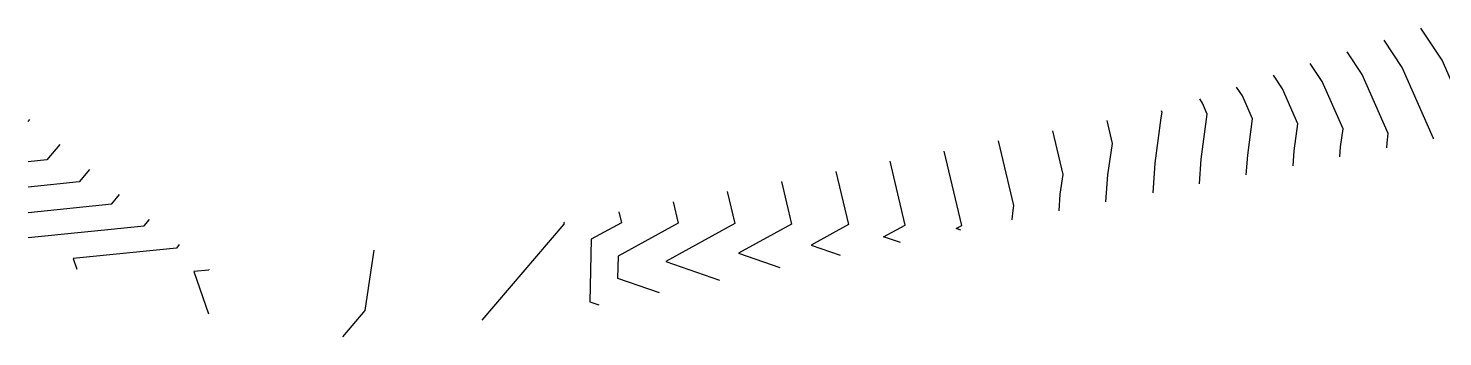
# Model space of a CAD drawing. Header units: metres. Extents: x -113 to 31, y -63 to 51.
# Drawn here: x -113.5 to -62.3, y 5.8 to 16.9 of the extents above; entities that cross this region are included whole.
import ezdxf

# ---------------------------------------------------------------- set-up
doc = ezdxf.new("R2010")
doc.units = ezdxf.units.M

msp = doc.modelspace()

# ---------------------------------------------------------------- linework, layer by layer
for p, q in [((-62.33, 15.756), (-63.098, 16.909)), ((-63.775, 15.497), (-64.432, 16.484)), ((-65.22, 15.239), (-65.766, 16.058)), ((-66.665, 14.98), (-67.1, 15.633)), ((-62.64, 12.925), (-63.775, 15.497)), ((-61.422, 13.697), (-62.33, 15.756)), ((-68.111, 14.722), (-68.434, 15.208)), ((-65.914, 13.278), (-66.665, 14.98)), ((-64.277, 13.101), (-65.22, 15.239)), ((-71.001, 14.205), (-71.102, 14.357)), ((-69.556, 14.463), (-69.768, 14.782)), ((-69.188, 13.631), (-69.556, 14.463)), ((-67.551, 13.455), (-68.111, 14.722)), ((-72.476, 13.87), (-72.505, 13.672)), ((-72.491, 13.937), (-72.476, 13.87)), ((-70.826, 13.808), (-71.001, 14.205)), ((-113.478, 13.534), (-113.418, 13.605)), ((-74.258, 12.745), (-74.454, 13.57)), ((-72.505, 13.672), (-72.725, 12.03)), ((-71.044, 12.177), (-70.826, 13.808)), ((-69.364, 12.325), (-69.188, 13.631)), ((-67.683, 12.472), (-67.551, 13.455)), ((-77.823, 10.494), (-78.379, 12.836)), ((-76.041, 11.619), (-76.416, 13.203)), ((-66.003, 12.619), (-65.914, 13.278)), ((-64.322, 12.766), (-64.277, 13.101)), ((-62.642, 12.906), (-62.641, 12.913)), ((-62.641, 12.913), (-62.64, 12.925)), ((-112.338, 12.701), (-112.803, 12.15)), ((-79.702, 9.775), (-80.341, 12.469)), ((-74.425, 11.613), (-74.258, 12.745)), ((-69.415, 11.605), (-69.364, 12.325)), ((-67.722, 11.931), (-67.683, 12.472)), ((-66.028, 12.256), (-66.003, 12.619)), ((-64.335, 12.581), (-64.322, 12.766)), ((-112.803, 12.15), (-113.478, 12.082)), ((-111.258, 11.797), (-111.633, 11.353)), ((-81.756, 9.792), (-82.304, 12.102)), ((-72.725, 12.03), (-72.801, 10.955)), ((-71.108, 11.28), (-71.044, 12.177)), ((-111.633, 11.353), (-113.478, 11.167)), ((-86.228, 11.368), (-85.863, 9.826)), ((-84.266, 11.735), (-83.809, 9.809)), ((-76.144, 10.915), (-76.041, 11.619)), ((-74.494, 10.629), (-74.425, 11.613)), ((-110.462, 10.555), (-110.177, 10.893)), ((-88.191, 11.002), (-87.916, 9.844)), ((-76.188, 10.304), (-76.144, 10.915)), ((-113.478, 10.252), (-110.462, 10.555)), ((-92.116, 10.268), (-92.023, 9.878)), ((-90.153, 10.635), (-89.97, 9.861)), ((-77.864, 10.218), (-77.823, 10.494)), ((-113.478, 9.338), (-109.292, 9.758)), ((-109.292, 9.758), (-109.097, 9.989)), ((-97.063, 6.348), (-94.095, 9.827)), ((-94.095, 9.827), (-94.094, 9.885)), ((-94.094, 9.885), (-94.077, 9.895)), ((-94.077, 9.895), (-94.078, 9.901)), ((-92.023, 9.878), (-93.117, 9.278)), ((-89.97, 9.861), (-92.139, 8.67)), ((-87.916, 9.844), (-90.416, 8.472)), ((-85.863, 9.826), (-87.789, 8.77)), ((-83.809, 9.809), (-85.162, 9.067)), ((-82.534, 9.365), (-81.756, 9.792)), ((-79.907, 9.663), (-79.702, 9.775)), ((-77.881, 9.979), (-77.864, 10.218)), ((-93.117, 9.278), (-93.168, 7.016)), ((-81.929, 9.158), (-82.534, 9.365)), ((-79.748, 9.609), (-79.907, 9.663)), ((-108.121, 8.961), (-111.858, 8.585)), ((-108.016, 9.085), (-108.121, 8.961)), ((-101.29, 6.706), (-100.961, 8.884)), ((-87.789, 8.77), (-86.292, 8.255)), ((-85.162, 9.067), (-84.111, 8.707)), ((-111.858, 8.585), (-111.724, 8.193)), ((-92.139, 8.67), (-92.158, 7.87)), ((-90.416, 8.472), (-88.473, 7.804)), ((-106.951, 8.163), (-107.488, 8.11)), ((-107.488, 8.11), (-106.964, 6.575)), ((-106.936, 8.181), (-106.951, 8.163)), ((-92.158, 7.87), (-90.655, 7.353)), ((-102.103, 5.753), (-101.29, 6.706)), ((-93.168, 7.016), (-92.836, 6.902))]:
    msp.add_line(p, q)

doc.saveas('drawing.dxf')
